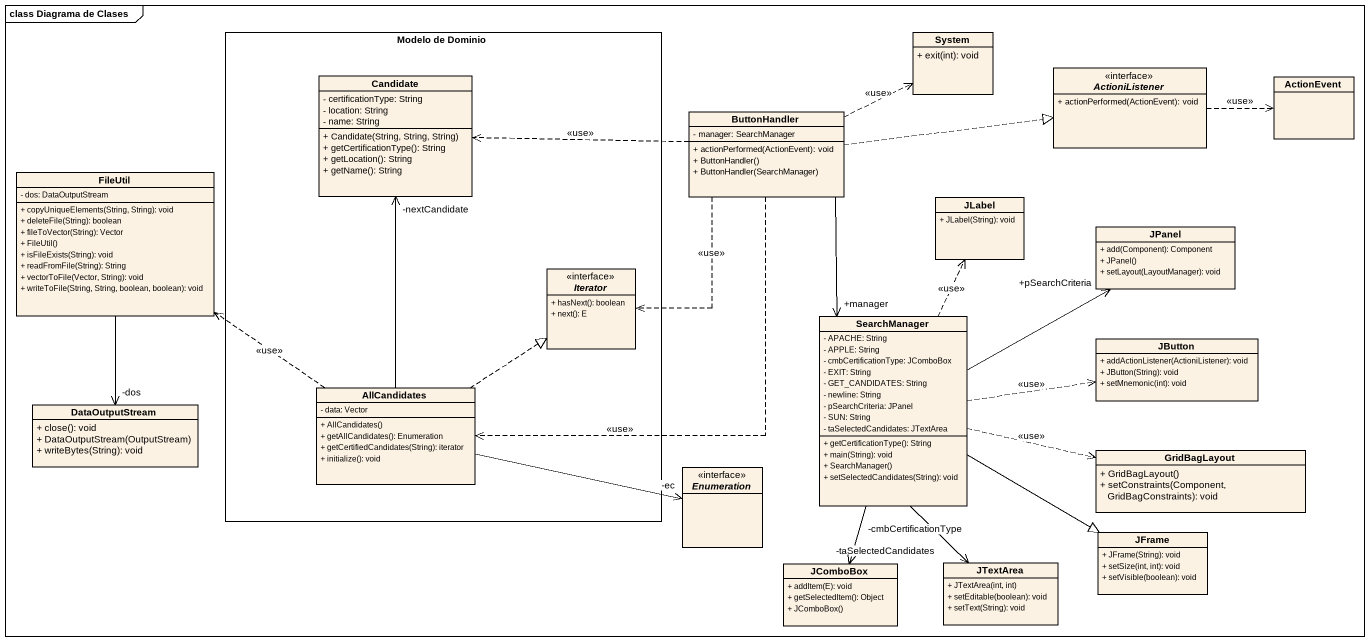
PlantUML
@startuml
mainframe class Diagrama de Clases
hide circle
hide empty members
skinparam classAttributeIconSize 0
rectangle "Modelo de Dominio" as Modelo_de_Dominio {
  class Candidate {
    - certificationType: String
    - location: String
    - name: String
    + Candidate(String, String, String)
    + getCertificationType(): String
    + getLocation(): String
    + getName(): String
  }
  interface Iterator {
    + hasNext(): boolean
    + next(): E
  }
  class AllCandidates {
    - data: Vector
    + AllCandidates()
    + getAllCandidates(): Enumeration
    + getCertifiedCandidates(String): iterator
    + initialize(): void
  }
}
class System {
  + exit(int): void
}
interface ActioniListener {
  + actionPerformed(ActionEvent): void
}
class ActionEvent
class ButtonHandler {
  - manager: SearchManager
  + actionPerformed(ActionEvent): void
  + ButtonHandler()
  + ButtonHandler(SearchManager)
}
class FileUtil {
  - dos: DataOutputStream
  + copyUniqueElements(String, String): void
  + deleteFile(String): boolean
  + fileToVector(String): Vector
  + FileUtil()
  + isFileExists(String): void
  + readFromFile(String): String
  + vectorToFile(Vector, String): void
  + writeToFile(String, String, boolean, boolean): void
}
class JLabel {
  + JLabel(String): void
}
class JPanel {
  + add(Component): Component
  + JPanel()
  + setLayout(LayoutManager): void
}
class SearchManager {
  - APACHE: String
  - APPLE: String
  - cmbCertificationType: JComboBox
  - EXIT: String
  - GET_CANDIDATES: String
  - newline: String
  - pSearchCriteria: JPanel
  - SUN: String
  - taSelectedCandidates: JTextArea
  + getCertificationType(): String
  + main(String): void
  + SearchManager()
  + setSelectedCandidates(String): void
}
class JButton {
  + addActionListener(ActioniListener): void
  + JButton(String): void
  + setMnemonic(int): void
}
class DataOutputStream {
  + close(): void
  + DataOutputStream(OutputStream)
  + writeBytes(String): void
}
interface Enumeration
class GridBagLayout {
  + GridBagLayout()
  + setConstraints(Component, GridBagConstraints): void
}
class JComboBox {
  + addItem(E): void
  + getSelectedItem(): Object
  + JComboBox()
}
class JTextArea {
  + JTextArea(int, int)
  + setEditable(boolean): void
  + setText(String): void
}
class JFrame {
  + JFrame(String): void
  + setSize(int, int): void
  + setVisible(boolean): void
}
ActioniListener .right.> ActionEvent : <<use>>
ButtonHandler .right.> System : <<use>>
ButtonHandler .left.> Candidate : <<use>>
ButtonHandler .right.|> ActioniListener
ButtonHandler ..> Iterator : <<use>>
ButtonHandler --> "+manager" SearchManager
ButtonHandler ..> AllCandidates : <<use>>
FileUtil --> "-dos" DataOutputStream
SearchManager .up.> JLabel : <<use>>
SearchManager -right-> "+pSearchCriteria" JPanel
SearchManager .right.> JButton : <<use>>
SearchManager .right.> GridBagLayout : <<use>>
SearchManager --> "-cmbCertificationType" JComboBox
SearchManager --> "-taSelectedCandidates" JTextArea
SearchManager -right-|> JFrame
AllCandidates -up-> "-nextCandidate" Candidate
AllCandidates .up.> FileUtil : <<use>>
AllCandidates .up.|> Iterator
AllCandidates -right-> "-ec" Enumeration
@enduml
